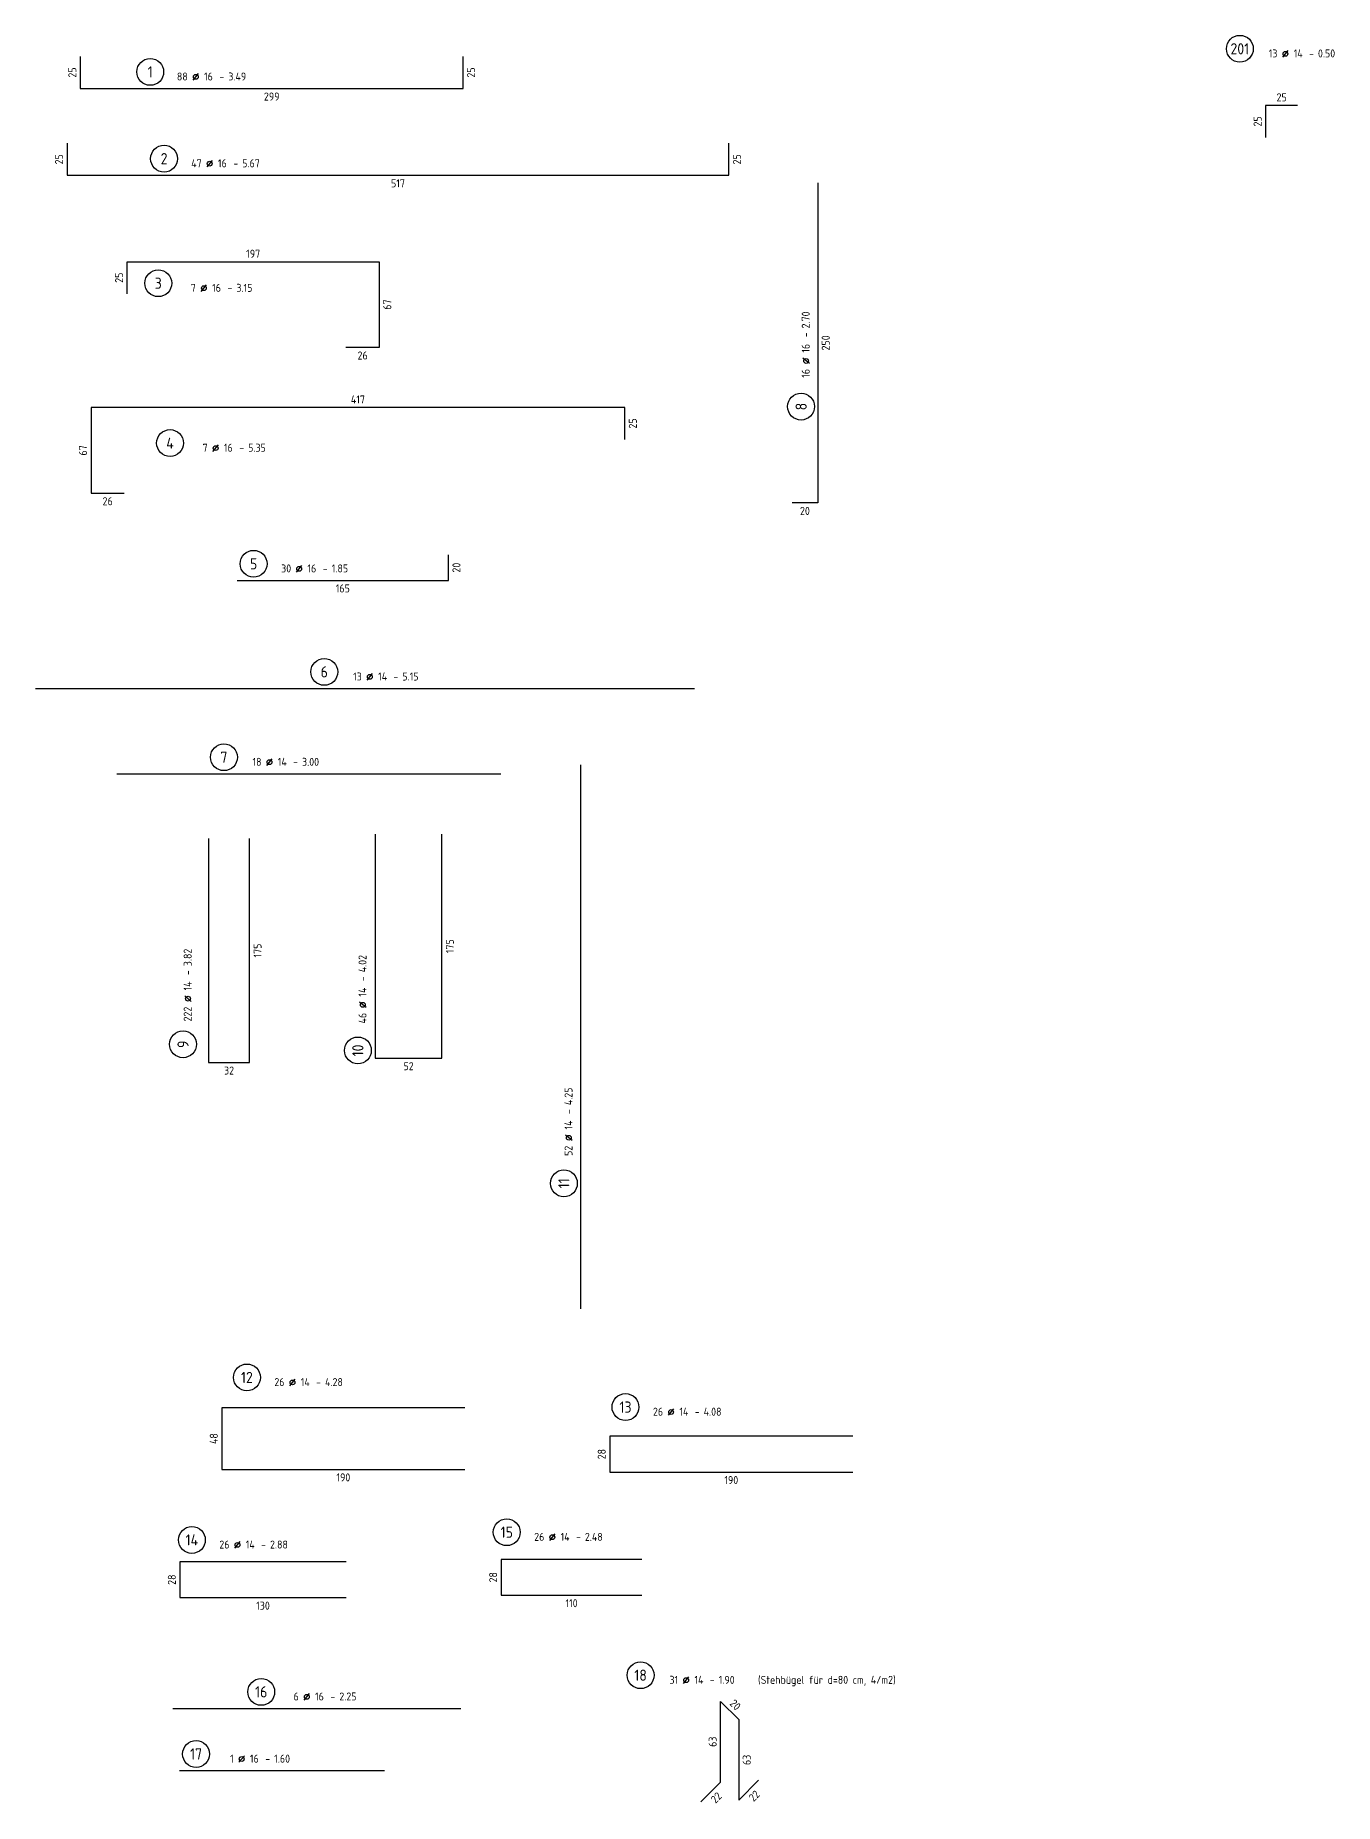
# Model space of a CAD drawing. Extents: x -20 to 69, y 0 to 100.
# Drawn here: x 31.04 to 41.19, y 5.06 to 18.87 of the extents above; entities that cross this region are included whole.
import ezdxf
from ezdxf.enums import TextEntityAlignment as Align

# ---------------------------------------------------------------- set-up
doc = ezdxf.new("R2010")
doc.units = 0
doc.header["$LTSCALE"] = 0.25
doc.linetypes.add('AUSGEZOGEN', pattern=[1000.01, 1000, 0.01])
doc.layers.add('RND', color=7, linetype='Continuous')
doc.styles.add('txt', font='isocp.shx')

# ---------------------------------------------------------------- blocks, each defined once
blk = doc.blocks.new('RND_AUSZ')
at = {"layer": 'RND', "color": 7, "linetype": 'Continuous'}
blk.add_line((1.341, 0.262), (1.509, 0.466), dxfattribs=at)
at = {"layer": 'RND', "color": 1, "linetype": 'Continuous'}
blk.add_circle((0, 0.52), 0.42, dxfattribs=at)
at = {"layer": 'RND', "color": 7, "linetype": 'Continuous'}
blk.add_circle((1.425, 0.364), 0.075, dxfattribs=at)
at = {"layer": 'RND', "color": 7, "linetype": 'Continuous', "style": 'txt'}
blk.add_text('-', height=0.25, dxfattribs=at).set_placement((2.163, 0.25))
at = {"layer": 'RND', "color": 1, "linetype": 'Continuous', "style": 'txt'}
blk.add_attdef('POS', text='', height=0.35, dxfattribs=at).set_placement((0, 0.52), align=Align.MIDDLE)
at = {"layer": 'RND', "color": 7, "linetype": 'Continuous', "style": 'txt'}
for tag, p in [('WIEOFT', (-0.536, 0.25)), ('STK', (1.174, 0.25))]:
    blk.add_attdef(tag, text='', height=0.25, dxfattribs=at).set_placement(p, align=Align.RIGHT)
for tag, p in [('DS', (1.683, 0.25)), ('LANG', (2.441, 0.25)), ('TEXT', (3.669, 0.25))]:
    blk.add_attdef(tag, p, '', height=0.25, dxfattribs=at)

msp = doc.modelspace()

# ---------------------------------------------------------------- linework, layer by layer
at = {"layer": 'RND', "color": 1, "linetype": 'AUSGEZOGEN'}
for points in [[(31.3932, 18.7059), (31.3932, 18.4559), (34.3832, 18.4559), (34.3832, 18.7059)], [(40.9024, 18.3243), (40.6524, 18.3243), (40.6524, 18.0743)], [(31.2898, 18.0279), (31.2898, 17.7779), (36.4598, 17.7779), (36.4598, 18.0279)], [(37.1536, 17.7186), (37.1536, 15.2186), (36.9536, 15.2186)], [(31.7586, 16.8529), (31.7586, 17.1029), (33.7286, 17.1029), (33.7286, 16.4329), (33.4686, 16.4329)], [(35.6468, 15.7143), (35.6468, 15.9643), (31.4768, 15.9643), (31.4768, 15.2943), (31.7368, 15.2943)], [(32.6188, 14.6131), (34.2688, 14.6131), (34.2688, 14.8131)], [(31.042, 13.7689), (36.192, 13.7689)], [(35.3005, 13.1738), (35.3005, 8.9238)], [(31.6793, 13.1022), (34.6793, 13.1022)], [(32.395, 12.597), (32.395, 10.847), (32.715, 10.847), (32.715, 12.597)], [(33.6974, 12.631), (33.6974, 10.881), (34.2174, 10.881), (34.2174, 12.631)], [(34.3982, 8.1491), (32.4982, 8.1491), (32.4982, 7.6691), (34.3982, 7.6691)], [(37.4285, 7.928), (35.5285, 7.928), (35.5285, 7.648), (37.4285, 7.648)], [(33.4705, 6.9471), (32.1705, 6.9471), (32.1705, 6.6671), (33.4705, 6.6671)], [(35.7806, 6.966), (34.6806, 6.966), (34.6806, 6.686), (35.7806, 6.686)], [(36.2393, 5.0706), (36.3949, 5.2261), (36.3949, 5.8561), (36.5363, 5.7147), (36.5363, 5.0847), (36.6919, 5.2403)], [(32.1162, 5.801), (34.3662, 5.801)], [(32.1686, 5.3155), (33.7686, 5.3155)]]:
    msp.add_lwpolyline(points, dxfattribs=at)

# ---------------------------------------------------------------- block references
at = {"layer": 'RND', "color": 1, "linetype": 'AUSGEZOGEN', "xscale": 0.25, "yscale": 0.25, "zscale": 0.25}
for p, values in [((40.4511, 18.6361), {'POS': '201', 'STK': '13', 'DS': '14', 'LANG': '0.50'}), ((33.2987, 13.7689), {'POS': '6', 'STK': '13', 'DS': '14', 'LANG': '5.15'}), ((32.8063, 5.801), {'POS': '16', 'STK': '6', 'DS': '16', 'LANG': '2.25'})]:
    msp.add_blockref('RND_AUSZ', p, dxfattribs=at).add_auto_attribs(values)
at = {"layer": 'RND', "color": 7, "linetype": 'AUSGEZOGEN', "xscale": 0.25, "yscale": 0.25, "zscale": 0.25}
for p, values in [((31.939, 18.4559), {'POS': '1', 'STK': '88', 'DS': '16', 'LANG': '3.49'}), ((32.0477, 17.7779), {'POS': '2', 'STK': '47', 'DS': '16', 'LANG': '5.67'}), ((32.0022, 16.805), {'POS': '3', 'STK': '7', 'DS': '16', 'LANG': '3.15'}), ((32.0942, 15.5561), {'POS': '4', 'STK': '7', 'DS': '16', 'LANG': '5.35'}), ((32.7467, 14.6131), {'POS': '5', 'STK': '30', 'DS': '16', 'LANG': '1.85'}), ((32.515, 13.1022), {'POS': '7', 'STK': '18', 'DS': '14', 'LANG': '3.00'}), ((32.6945, 8.257), {'POS': '12', 'STK': '26', 'DS': '14', 'LANG': '4.28'}), ((35.652, 8.0257), {'POS': '13', 'STK': '26', 'DS': '14', 'LANG': '4.08'}), ((32.2647, 6.9879), {'POS': '14', 'STK': '26', 'DS': '14', 'LANG': '2.88'}), ((34.7244, 7.0481), {'POS': '15', 'STK': '26', 'DS': '14', 'LANG': '2.48'}), ((35.7699, 5.9311), {'POS': '18', 'STK': '31', 'DS': '14', 'LANG': '1.90', 'TEXT': '(Stehbügel für d=80 cm, 4/m2)'}), ((32.2975, 5.3155), {'POS': '17', 'STK': '1', 'DS': '16', 'LANG': '1.60'})]:
    msp.add_blockref('RND_AUSZ', p, dxfattribs=at).add_auto_attribs(values)
at = {"layer": 'RND', "color": 1, "linetype": 'AUSGEZOGEN', "xscale": 0.25, "yscale": 0.25, "zscale": 0.25, "rotation": 90}
msp.add_blockref('RND_AUSZ', (37.1536, 15.9714), dxfattribs=at).add_auto_attribs({'POS': '8', 'STK': '16', 'DS': '16', 'LANG': '2.70'})
at = {"layer": 'RND', "color": 7, "linetype": 'AUSGEZOGEN', "xscale": 0.25, "yscale": 0.25, "zscale": 0.25, "rotation": 90}
for p, values in [((32.3255, 10.9897), {'POS': '9', 'STK': '222', 'DS': '14', 'LANG': '3.82'}), ((33.6913, 10.9414), {'POS': '10', 'STK': '46', 'DS': '14', 'LANG': '4.02'}), ((35.3005, 9.9033), {'POS': '11', 'STK': '52', 'DS': '14', 'LANG': '4.25'})]:
    msp.add_blockref('RND_AUSZ', p, dxfattribs=at).add_auto_attribs(values)

# ---------------------------------------------------------------- texts
at = {"layer": 'RND', "color": 7, "linetype": 'AUSGEZOGEN', "style": 'txt'}
for s, height, rotation, p in [('25', 0.063, 90, (31.3307, 18.5809)), ('25', 0.063, 90, (34.4457, 18.5809)), ('25', 0.063, 90, (40.5899, 18.1993)), ('25', 0.063, 90, (31.2273, 17.9029)), ('25', 0.063, 90, (36.5223, 17.9029)), ('25', 0.063, 90, (31.6961, 16.9779)), ('67', 0.063, 90, (33.7911, 16.7679)), ('250', 0.063, 90, (37.2161, 16.4686)), ('25', 0.063, 90, (35.7093, 15.8393)), ('67', 0.063, 90, (31.4143, 15.6293)), ('20', 0.063, 90, (34.3313, 14.7131)), ('175', 0.0625, 90, (32.7775, 11.722)), ('175', 0.0625, 90, (34.2799, 11.756)), ('48', 0.0625, 90, (32.4357, 7.9091)), ('28', 0.0625, 90, (35.466, 7.788)), ('28', 0.0625, 90, (32.108, 6.8071)), ('28', 0.0625, 90, (34.6181, 6.826)), ('20', 0.0625, 315, (36.5098, 5.8296)), ('63', 0.0625, 90, (36.3324, 5.5411)), ('63', 0.0625, 90, (36.5988, 5.3997)), ('22', 0.0625, 45, (36.3613, 5.1041)), ('22', 0.0625, 45, (36.6583, 5.1183))]:
    msp.add_text(s, height=height, rotation=rotation, dxfattribs=at).set_placement(p, align=Align.MIDDLE)
for s, height, p in [('299', 0.063, (32.8882, 18.3934)), ('25', 0.063, (40.7774, 18.3868)), ('517', 0.063, (33.8748, 17.7154)), ('197', 0.063, (32.7436, 17.1654)), ('26', 0.063, (33.5986, 16.3704)), ('417', 0.063, (33.5618, 16.0268)), ('26', 0.063, (31.6068, 15.2318)), ('20', 0.063, (37.0536, 15.1561)), ('165', 0.063, (33.4438, 14.5506)), ('32', 0.0625, (32.555, 10.7845)), ('52', 0.0625, (33.9574, 10.8185)), ('190', 0.0625, (33.4482, 7.6066)), ('190', 0.0625, (36.4785, 7.5855)), ('130', 0.0625, (32.8205, 6.6046)), ('110', 0.0625, (35.2306, 6.6235))]:
    msp.add_text(s, height=height, dxfattribs=at).set_placement(p, align=Align.MIDDLE)

doc.saveas('drawing.dxf')
